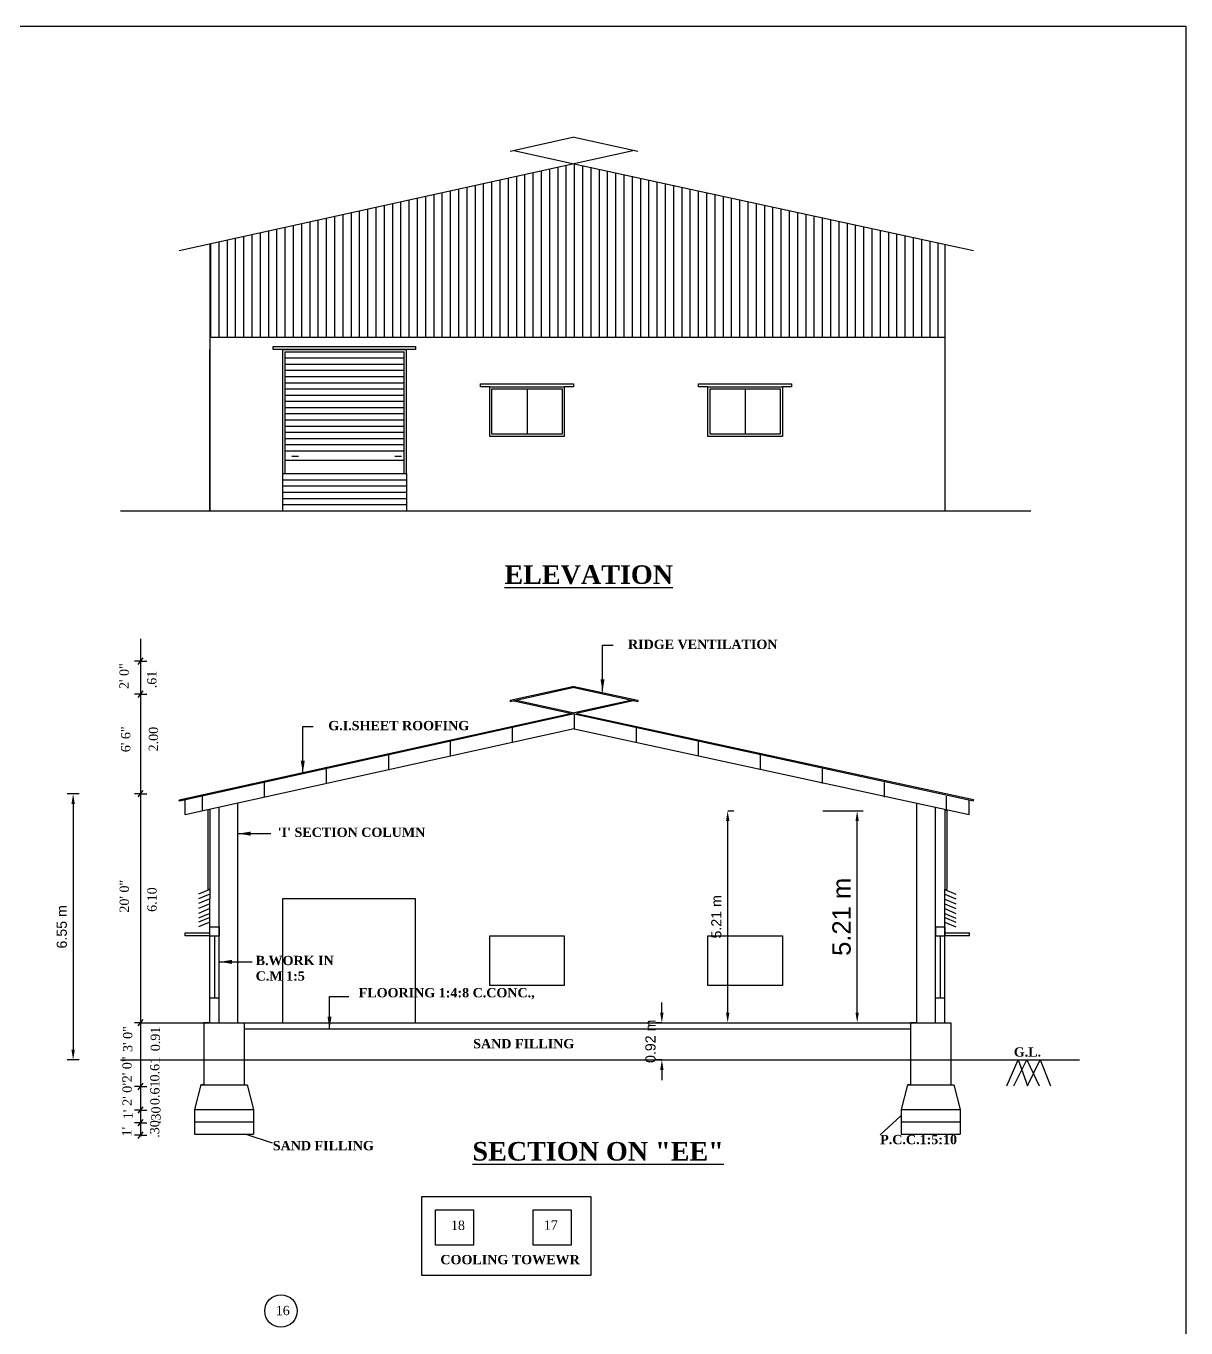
# Model space of a CAD drawing. Header units: metres. Extents: x -4258 to 185371, y -3317 to 113.
# Drawn here: x 4873.39 to 4901.92, y -596.61 to -564.57 of the extents above; entities that cross this region are included whole.
import ezdxf

# ---------------------------------------------------------------- set-up
doc = ezdxf.new("R2010")
doc.units = ezdxf.units.M
doc.header["$LTSCALE"] = 0.5
doc.header["$MEASUREMENT"] = 0
for name, color, linetype in [('BLK_3_FLR_0_BATH_HT', 7, 'Continuous'), ('BLK_3_FLR_0_REGULAR_ROOM_1', 7, 'Continuous'), ('BLK_3_HT_OF_BLDG', 7, 'Continuous'), ('BLK_3_PLINTH_HEIGHT', 7, 'Continuous')]:
    doc.layers.add(name, color=color, linetype=linetype)
doc.styles.add('S', font='swiss.ttf')
doc.styles.get("Standard").update_dxf_attribs({"font": 'times.ttf'})
doc.dimstyles.new('METRIC', dxfattribs={"dimtxt": 0.45, "dimasz": 0.25, "dimexe": 0.15, "dimexo": 0.15, "dimgap": 0.15, "dimtad": 1, "dimzin": 0, "dimdsep": 46, "dimtxsty": 'S', "dimcen": 0, "dimclrd": 1, "dimclre": 1, "dimclrt": 5, "dimadec": 0, "dimazin": 2, "dimtfac": 1, "dimtix": 1, "dimtofl": 0, "dimtmove": 1, "dimatfit": 0, "dimfxl": 0, "dimtolj": 1, "dimtzin": 0, "dimarcsym": 0})
doc.dimstyles.get("Standard").update_dxf_attribs({"dimtxt": 0.23, "dimasz": 0.23, "dimexe": 0.23, "dimexo": 0.23, "dimgap": 0.09, "dimtad": 1, "dimzin": 0, "dimdsep": 46, "dimtxsty": 'Standard', "dimcen": 0.09, "dimadec": 0, "dimazin": 0, "dimtfac": 1, "dimtofl": 0, "dimtmove": 0, "dimatfit": 3, "dimfxl": 0, "dimtolj": 1, "dimtzin": 0, "dimarcsym": 0})

# ---------------------------------------------------------------- blocks, each defined once
blk = doc.blocks.new('*D570')
at = {"layer": 'BLK_3_FLR_0_BATH_HT', "color": 0, "lineweight": -2}
for p, q in [((4890.647, -583.889), (4890.797, -583.889)), ((4890.647, -588.851), (4890.647, -584.139)), ((4890.647, -589.101), (4890.797, -589.101))]:
    blk.add_line(p, q, dxfattribs=at)
for points in [[(4890.606, -584.139), (4890.689, -584.139), (4890.647, -583.889)], [(4890.606, -588.851), (4890.689, -588.851), (4890.647, -589.101)]]:
    blk.add_solid(points, dxfattribs=at)
at = {"layer": 'Defpoints', "color": 0, "lineweight": -2}
for p in [(4890.538, -583.889), (4890.647, -583.889), (4890.538, -589.101)]:
    blk.add_point(p, dxfattribs=at)
at = {"layer": 'BLK_3_FLR_0_BATH_HT', "color": 0, "lineweight": -2, "insert": (4890.369, -586.495), "char_height": 0.25, "attachment_point": 5, "rotation": 90, "style": 'S'}
blk.add_mtext('\\A1;5.21 m', dxfattribs=at)
blk = doc.blocks.new('*D571')
at = {"layer": 'BLK_3_FLR_0_REGULAR_ROOM_1', "color": 1, "lineweight": -2}
for p, q in [((4892.989, -583.889), (4893.982, -583.889)), ((4893.832, -588.851), (4893.832, -584.139)), ((4892.989, -589.101), (4893.982, -589.101))]:
    blk.add_line(p, q, dxfattribs=at)
for points in [[(4893.79, -584.139), (4893.873, -584.139), (4893.832, -583.889)], [(4893.79, -588.851), (4893.873, -588.851), (4893.832, -589.101)]]:
    blk.add_solid(points, dxfattribs=at)
at = {"layer": 'Defpoints', "color": 0, "lineweight": -2}
for p in [(4892.839, -583.889), (4893.832, -583.889), (4892.839, -589.101)]:
    blk.add_point(p, dxfattribs=at)
at = {"layer": 'BLK_3_FLR_0_REGULAR_ROOM_1', "color": 5, "lineweight": -2, "insert": (4893.45, -586.495), "char_height": 0.45, "attachment_point": 5, "rotation": 90, "style": 'S'}
blk.add_mtext('\\A1;5.21 m', dxfattribs=at)
blk = doc.blocks.new('*D613')
at = {"layer": 'BLK_3_PLINTH_HEIGHT', "color": 0, "lineweight": -2}
for p, q in [((4889.028, -588.851), (4889.028, -588.601)), ((4889.028, -589.101), (4888.878, -589.101)), ((4889.028, -590.016), (4888.878, -590.016)), ((4889.028, -590.266), (4889.028, -590.516))]:
    blk.add_line(p, q, dxfattribs=at)
for points in [[(4888.986, -588.851), (4889.07, -588.851), (4889.028, -589.101)], [(4888.986, -590.266), (4889.07, -590.266), (4889.028, -590.016)]]:
    blk.add_solid(points, dxfattribs=at)
at = {"layer": 'Defpoints', "color": 0, "lineweight": -2}
for p in [(4889.028, -589.101), (4889.028, -589.101), (4889.028, -590.016)]:
    blk.add_point(p, dxfattribs=at)
at = {"layer": 'BLK_3_PLINTH_HEIGHT', "color": 0, "lineweight": -2, "insert": (4888.749, -589.558), "char_height": 0.25, "attachment_point": 5, "rotation": 90, "style": 'S'}
blk.add_mtext('\\A1;0.92 m', dxfattribs=at)
blk = doc.blocks.new('*D614')
at = {"layer": 'BLK_3_HT_OF_BLDG', "color": 0, "lineweight": -2}
for p, q in [((4874.697, -583.466), (4874.397, -583.466)), ((4874.547, -583.716), (4874.547, -589.766)), ((4874.697, -590.016), (4874.397, -590.016))]:
    blk.add_line(p, q, dxfattribs=at)
for points in [[(4874.506, -583.716), (4874.589, -583.716), (4874.547, -583.466)], [(4874.506, -589.766), (4874.589, -589.766), (4874.547, -590.016)]]:
    blk.add_solid(points, dxfattribs=at)
at = {"layer": 'Defpoints', "color": 0, "lineweight": -2}
for p in [(4876.207, -583.466), (4874.547, -590.016), (4876.207, -590.016)]:
    blk.add_point(p, dxfattribs=at)
at = {"layer": 'BLK_3_HT_OF_BLDG', "color": 0, "lineweight": -2, "insert": (4874.269, -586.741), "char_height": 0.25, "attachment_point": 5, "rotation": 90, "style": 'S'}
blk.add_mtext('\\A1;6.55 m', dxfattribs=at)

msp = doc.modelspace()

# ---------------------------------------------------------------- linework, layer by layer
at = {"color": 0, "linetype": 'ByBlock'}
for p, q in [((4886.8729, -567.30975), (4885.29775, -567.6579)), ((4886.8729, -567.31025), (4888.43782, -567.65038)), ((4888.35624, -567.63265), (4877.15895, -570.10753)), ((4885.38841, -567.63786), (4886.8729, -567.9605)), ((4886.46623, -568.05039), (4886.46623, -572.22533)), ((4886.66957, -568.00545), (4886.66957, -572.22533)), ((4886.8729, -567.9605), (4886.8729, -572.22533)), ((4886.8729, -567.9605), (4886.8729, -572.22533)), ((4886.8729, -567.9605), (4889.9229, -568.6234)), ((4887.07623, -568.0047), (4887.07623, -572.22533)), ((4887.27957, -568.04889), (4887.27957, -572.22533)), ((4885.0429, -568.36498), (4885.0429, -572.22533)), ((4885.24623, -568.32004), (4885.24623, -572.22533)), ((4885.44957, -568.2751), (4885.44957, -572.22533)), ((4885.6529, -568.23016), (4885.6529, -572.22533)), ((4885.85623, -568.18521), (4885.85623, -572.22533)), ((4886.05957, -568.14027), (4886.05957, -572.22533)), ((4886.2629, -568.09533), (4886.2629, -572.22533)), ((4887.4829, -568.09308), (4887.4829, -572.22533)), ((4887.68623, -568.13728), (4887.68623, -572.22533)), ((4887.88957, -568.18147), (4887.88957, -572.22533)), ((4888.0929, -568.22566), (4888.0929, -572.22533)), ((4888.29623, -568.26986), (4888.29623, -572.22533)), ((4888.29623, -568.26986), (4888.29623, -572.22533)), ((4888.49957, -568.31405), (4888.49957, -572.22533)), ((4888.7029, -568.35824), (4888.7029, -572.22533)), ((4888.90623, -568.40244), (4888.90623, -572.22533)), ((4883.41623, -568.72452), (4883.41623, -572.22533)), ((4883.61957, -568.67957), (4883.61957, -572.22533)), ((4883.8229, -568.63463), (4883.8229, -572.22533)), ((4884.02623, -568.58969), (4884.02623, -572.22533)), ((4884.22957, -568.54475), (4884.22957, -572.22533)), ((4884.4329, -568.49981), (4884.4329, -572.22533)), ((4884.63623, -568.45486), (4884.63623, -572.22533)), ((4884.83957, -568.40992), (4884.83957, -572.22533)), ((4889.10957, -568.44663), (4889.10957, -572.22533)), ((4889.3129, -568.49082), (4889.3129, -572.22533)), ((4889.51623, -568.53502), (4889.51623, -572.22533)), ((4889.71957, -568.57921), (4889.71957, -572.22533)), ((4889.9229, -568.6234), (4896.69115, -570.09444)), ((4889.9229, -568.6234), (4889.9229, -572.22533)), ((4890.12623, -568.66759), (4890.12623, -572.22533)), ((4890.32957, -568.71179), (4890.32957, -572.22533)), ((4881.9929, -569.03911), (4881.9929, -572.22533)), ((4882.19623, -568.99417), (4882.19623, -572.22533)), ((4882.39957, -568.94922), (4882.39957, -572.22533)), ((4882.6029, -568.90428), (4882.6029, -572.22533)), ((4882.80623, -568.85934), (4882.80623, -572.22533)), ((4883.00957, -568.8144), (4883.00957, -572.22533)), ((4883.2129, -568.76946), (4883.2129, -572.22533)), ((4890.5329, -568.75598), (4890.5329, -572.22533)), ((4890.73623, -568.80017), (4890.73623, -572.22533)), ((4890.93957, -568.84437), (4890.93957, -572.22533)), ((4891.1429, -568.88856), (4891.1429, -572.22533)), ((4891.34623, -568.93275), (4891.34623, -572.22533)), ((4891.54957, -568.97695), (4891.54957, -572.22533)), ((4891.7529, -569.02114), (4891.7529, -572.22533)), ((4880.56957, -569.3537), (4880.56957, -572.22533)), ((4880.7729, -569.30876), (4880.7729, -572.22533)), ((4880.97623, -569.26382), (4880.97623, -572.22533)), ((4881.17957, -569.21888), (4881.17957, -572.22533)), ((4881.17957, -569.21888), (4881.17957, -572.22533)), ((4881.3829, -569.17393), (4881.3829, -572.22533)), ((4881.58623, -569.12899), (4881.58623, -572.22533)), ((4881.78957, -569.08405), (4881.78957, -572.22533)), ((4891.95623, -569.06533), (4891.95623, -572.22533)), ((4892.15957, -569.10953), (4892.15957, -572.22533)), ((4892.3629, -569.15372), (4892.3629, -572.22533)), ((4892.56623, -569.19791), (4892.56623, -572.22533)), ((4892.56623, -569.19791), (4892.56623, -572.22533)), ((4892.76957, -569.24211), (4892.76957, -572.22533)), ((4892.9729, -569.2863), (4892.9729, -572.22533)), ((4893.17623, -569.33049), (4893.17623, -572.22533)), ((4879.14623, -569.66829), (4879.14623, -572.22533)), ((4879.34957, -569.62335), (4879.34957, -572.22533)), ((4879.5529, -569.57841), (4879.5529, -572.22533)), ((4879.75623, -569.53347), (4879.75623, -572.22533)), ((4879.95957, -569.48853), (4879.95957, -572.22533)), ((4880.1629, -569.44358), (4880.1629, -572.22533)), ((4880.36623, -569.39864), (4880.36623, -572.22533)), ((4893.37957, -569.37469), (4893.37957, -572.22533)), ((4893.5829, -569.41888), (4893.5829, -572.22533)), ((4893.78623, -569.46307), (4893.78623, -572.22533)), ((4893.98957, -569.50726), (4893.98957, -572.22533)), ((4894.1929, -569.55146), (4894.1929, -572.22533)), ((4894.39623, -569.59565), (4894.39623, -572.22533)), ((4894.39623, -569.59565), (4894.39623, -572.22533)), ((4894.39623, -569.59565), (4894.39623, -572.22533)), ((4894.59957, -569.63984), (4894.59957, -572.22533)), ((4894.8029, -569.68404), (4894.8029, -572.22533)), ((4877.91352, -569.94075), (4877.91352, -576.5005)), ((4877.92623, -569.93794), (4877.92623, -572.22533)), ((4878.12957, -569.893), (4878.12957, -572.22533)), ((4878.3329, -569.84806), (4878.3329, -572.22533)), ((4878.53623, -569.80312), (4878.53623, -572.22533)), ((4878.73957, -569.75818), (4878.73957, -572.22533)), ((4878.9429, -569.71324), (4878.9429, -572.22533)), ((4878.9429, -569.71324), (4878.9429, -572.22533)), ((4895.00623, -569.72823), (4895.00623, -572.22533)), ((4895.20957, -569.77242), (4895.20957, -572.22533)), ((4895.4129, -569.81662), (4895.4129, -572.22533)), ((4895.61623, -569.86081), (4895.61623, -572.22533)), ((4895.81957, -569.905), (4895.81957, -572.22533)), ((4895.98477, -569.94091), (4895.98477, -576.5005)), ((4877.91352, -572.22533), (4895.98477, -572.22533)), ((4877.91352, -575.5855), (4877.91352, -572.5355)), ((4879.47097, -572.5355), (4879.47097, -572.45925)), ((4879.47097, -572.45925), (4882.97847, -572.45925)), ((4879.69972, -572.5355), (4879.47097, -572.5355)), ((4882.97847, -572.5355), (4879.69972, -572.5355)), ((4879.69972, -572.5355), (4879.69972, -575.5855)), ((4879.69972, -572.5355), (4882.74373, -572.5355)), ((4882.74373, -575.5855), (4882.74373, -572.5355)), ((4882.97847, -572.5355), (4882.97847, -572.45925)), ((4879.75055, -572.58634), (4879.75055, -575.5855)), ((4879.75055, -572.58634), (4882.6929, -572.58634)), ((4879.75055, -572.73884), (4882.6929, -572.73884)), ((4879.75055, -572.89134), (4882.6929, -572.89134)), ((4882.6929, -575.5855), (4882.6929, -572.58634)), ((4877.91352, -576.5005), (4877.91352, -573.1455)), ((4879.75055, -573.04384), (4882.6929, -573.04384)), ((4879.75055, -573.19634), (4882.6929, -573.19634)), ((4879.75055, -573.34884), (4882.6929, -573.34884)), ((4879.75055, -573.50134), (4882.6929, -573.50134)), ((4884.56839, -573.4505), (4884.56839, -573.37425)), ((4884.56839, -573.37425), (4886.85589, -573.37425)), ((4884.79714, -573.4505), (4884.56839, -573.4505)), ((4885.71214, -573.50134), (4885.71214, -574.61967)), ((4886.85589, -573.4505), (4886.62714, -573.4505)), ((4886.85589, -573.37425), (4886.85589, -573.4505)), ((4889.93263, -573.4505), (4889.93263, -573.37425)), ((4889.93263, -573.37425), (4892.22013, -573.37425)), ((4890.16138, -573.4505), (4889.93263, -573.4505)), ((4891.07638, -573.50134), (4891.07638, -574.61967)), ((4892.22013, -573.4505), (4891.99138, -573.4505)), ((4892.22013, -573.37425), (4892.22013, -573.4505)), ((4879.75055, -573.65384), (4882.6929, -573.65384)), ((4879.75055, -573.80634), (4882.6929, -573.80634)), ((4879.75055, -573.95884), (4882.6929, -573.95884)), ((4879.75055, -574.11134), (4882.6929, -574.11134)), ((4879.75055, -574.26384), (4882.6929, -574.26384)), ((4879.75055, -574.41634), (4882.6929, -574.41634)), ((4879.75055, -574.56884), (4882.6929, -574.56884)), ((4879.75055, -574.72134), (4882.6929, -574.72134)), ((4879.75055, -574.87384), (4882.6929, -574.87384)), ((4879.75055, -575.02634), (4882.6929, -575.02634)), ((4879.75055, -575.25509), (4882.6929, -575.25509)), ((4879.92662, -575.16), (4880.09195, -575.16)), ((4882.45891, -575.16), (4882.62424, -575.16)), ((4879.69972, -575.5855), (4882.74373, -575.5855)), ((4879.69972, -575.5855), (4879.69972, -576.5005)), ((4879.69972, -575.738), (4882.74373, -575.738)), ((4882.74373, -575.5855), (4882.74373, -576.5005)), ((4879.69972, -575.8905), (4882.74373, -575.8905)), ((4879.69972, -576.043), (4882.74373, -576.043)), ((4879.69972, -576.1955), (4882.74373, -576.1955)), ((4879.69972, -576.348), (4882.74373, -576.348)), ((4875.71306, -576.5005), (4877.76102, -576.5005)), ((4876.20581, -576.5005), (4897.56186, -576.5005)), ((4878.75227, -576.5005), (4898.10017, -576.5005)), ((4876.20664, -579.651), (4876.20664, -591.89866)), ((4887.56889, -580.68294), (4887.56889, -579.81119)), ((4887.56889, -579.81119), (4887.82792, -579.81119)), ((4886.8729, -580.8252), (4885.29775, -581.17335)), ((4886.8718, -580.85148), (4885.29775, -581.19938)), ((4886.8718, -580.85148), (4888.43782, -581.19184)), ((4886.8729, -580.82571), (4888.43782, -581.16583)), ((4885.29775, -581.17335), (4885.29775, -581.19938)), ((4885.38846, -581.17933), (4886.81357, -581.48907)), ((4885.44779, -581.16622), (4886.8729, -581.47596)), ((4888.29691, -581.16121), (4886.8729, -581.47596)), ((4888.35629, -581.17412), (4886.93228, -581.48886)), ((4888.43782, -581.16583), (4888.43782, -581.19184)), ((4886.81357, -581.48907), (4877.15895, -583.62299)), ((4886.87295, -581.50198), (4877.16444, -583.6478)), ((4886.87295, -581.50198), (4886.8729, -581.86611)), ((4886.87295, -581.50198), (4896.69115, -583.6359)), ((4886.87295, -581.50198), (4886.87299, -581.86611)), ((4886.93228, -581.48886), (4896.69115, -583.60989)), ((4880.19616, -582.68256), (4880.19616, -581.81082)), ((4880.19616, -581.81082), (4880.45519, -581.81082)), ((4885.3479, -581.83905), (4885.34786, -582.20318)), ((4888.39799, -581.83905), (4888.39803, -582.20318)), ((4886.87359, -581.86626), (4877.30113, -583.98201)), ((4883.82433, -582.1758), (4883.82428, -582.53993)), ((4886.8729, -581.86611), (4896.58364, -583.97667)), ((4889.92156, -582.1758), (4889.92161, -582.53993)), ((4882.30136, -582.51241), (4882.30131, -582.87654)), ((4891.44453, -582.51241), (4891.44458, -582.87654)), ((4880.77328, -582.85016), (4880.77323, -583.21429)), ((4892.97261, -582.85016), (4892.97266, -583.21429)), ((4879.24875, -583.18712), (4879.2487, -583.55125)), ((4894.49714, -583.18712), (4894.49719, -583.55125)), ((4877.16444, -583.6478), (4877.15895, -583.62299)), ((4877.30113, -583.98201), (4877.30113, -583.61759)), ((4877.7212, -583.52475), (4877.72115, -583.88888)), ((4878.59977, -589.10087), (4878.5987, -583.69522)), ((4895.29852, -589.10088), (4895.2994, -583.69755)), ((4896.02469, -583.52475), (4896.02474, -583.88888)), ((4896.58364, -583.97667), (4896.58364, -583.61253)), ((4896.69115, -583.6359), (4896.69115, -583.60989)), ((4877.86269, -583.85789), (4877.86269, -585.82238)), ((4877.91352, -583.84666), (4877.91352, -586.05096)), ((4878.14227, -589.10096), (4878.14122, -583.79633)), ((4895.75602, -589.10096), (4895.75602, -583.7968)), ((4895.98477, -583.84651), (4895.98477, -585.82221)), ((4896.03561, -583.85756), (4896.03561, -585.82221)), ((4877.91352, -585.82238), (4877.62764, -585.93776)), ((4877.91352, -585.9347), (4877.62764, -586.05008)), ((4877.91352, -585.82238), (4877.86269, -585.82238)), ((4895.98477, -589.10096), (4895.98477, -585.82221)), ((4895.98477, -585.82221), (4896.03561, -585.82221)), ((4895.98477, -585.82221), (4896.26051, -585.93758)), ((4895.98477, -585.93453), (4896.26051, -586.0499)), ((4877.91352, -586.05096), (4877.62764, -586.16633)), ((4877.91352, -586.17711), (4877.62764, -586.29248)), ((4877.91352, -586.29364), (4877.62764, -586.40902)), ((4877.91352, -589.10096), (4877.91352, -586.05096)), ((4878.14227, -589.10096), (4878.14227, -586.05096)), ((4882.97248, -586.05096), (4879.69972, -586.05096)), ((4879.69972, -586.05096), (4879.69972, -589.10096)), ((4882.97248, -589.10096), (4882.97248, -586.05096)), ((4895.98477, -586.05669), (4896.26051, -586.17207)), ((4895.98477, -586.17693), (4896.26051, -586.29231)), ((4895.98477, -586.29346), (4896.26051, -586.40884)), ((4877.91352, -586.41033), (4877.62764, -586.52571)), ((4877.91352, -586.51464), (4877.62764, -586.63001)), ((4877.91352, -586.62489), (4877.62764, -586.74027)), ((4895.98477, -586.41016), (4896.26051, -586.52554)), ((4895.98477, -586.51446), (4896.26051, -586.62984)), ((4895.98477, -586.62472), (4896.26051, -586.7401)), ((4877.30413, -586.96596), (4877.30413, -586.88971)), ((4877.30413, -586.88971), (4877.91413, -586.88971)), ((4877.91413, -586.96596), (4877.30413, -586.96596)), ((4877.91413, -586.73721), (4878.14288, -586.73721)), ((4877.91413, -586.96596), (4878.14288, -586.96596)), ((4878.0285, -586.96596), (4878.0285, -588.49096)), ((4878.14288, -586.73721), (4878.14288, -586.96596)), ((4895.75663, -586.73721), (4895.98538, -586.73721)), ((4895.75663, -586.73721), (4895.75663, -586.96596)), ((4895.75663, -586.96596), (4895.98538, -586.96596)), ((4895.871, -586.96596), (4895.871, -588.49096)), ((4895.98538, -586.73721), (4895.98538, -586.96596)), ((4895.98538, -586.88971), (4896.59538, -586.88971)), ((4896.59538, -586.96596), (4895.98538, -586.96596)), ((4896.59538, -586.96596), (4896.59538, -586.88971)), ((4877.91413, -588.49096), (4878.14288, -588.49096)), ((4880.85409, -588.45757), (4881.32677, -588.45757)), ((4895.75663, -588.49096), (4895.98538, -588.49096)), ((4876.20581, -589.10096), (4895.98477, -589.10096)), ((4877.76102, -589.10096), (4895.98477, -589.10096)), ((4877.91352, -589.10096), (4877.76102, -589.10096)), ((4877.76102, -589.10096), (4877.76102, -590.62596)), ((4878.59977, -589.10087), (4878.75227, -589.10087)), ((4878.75227, -589.10087), (4878.75227, -590.62596)), ((4895.29852, -589.10088), (4895.14602, -589.10088)), ((4895.14602, -589.10088), (4895.14602, -590.62596)), ((4895.29852, -589.10088), (4895.14602, -589.10088)), ((4895.98477, -589.10079), (4896.13727, -589.10079)), ((4895.98477, -589.10096), (4896.13727, -589.10096)), ((4896.13727, -589.10096), (4896.13727, -590.62596)), ((4878.75227, -589.25345), (4895.14602, -589.25333)), ((4875.71306, -590.01596), (4877.76102, -590.01596)), ((4876.20581, -590.01596), (4897.56186, -590.01596)), ((4878.75227, -590.01596), (4899.30348, -590.01596)), ((4877.68477, -590.62596), (4877.53227, -591.23596)), ((4877.68477, -590.62596), (4878.82852, -590.62596)), ((4877.76102, -590.62596), (4877.68477, -590.62596)), ((4877.68477, -590.62596), (4878.75227, -590.62596)), ((4877.76102, -590.62596), (4878.75227, -590.62596)), ((4878.75227, -590.62596), (4878.82852, -590.62596)), ((4878.82852, -590.62596), (4878.98102, -591.23596)), ((4895.06977, -590.62588), (4894.91727, -591.23588)), ((4895.06976, -590.62596), (4896.21354, -590.62596)), ((4895.14602, -590.62588), (4895.06977, -590.62588)), ((4895.06977, -590.62588), (4896.13727, -590.62588)), ((4895.14602, -590.62588), (4896.13727, -590.62588)), ((4896.13727, -590.62588), (4896.21352, -590.62588)), ((4896.21352, -590.62588), (4896.36602, -591.23588)), ((4877.53227, -591.23596), (4878.98102, -591.23596)), ((4877.53227, -591.23596), (4877.53227, -591.84596)), ((4878.98102, -591.23596), (4878.98102, -591.84596)), ((4894.91727, -591.23588), (4894.91727, -591.84588)), ((4894.91727, -591.23596), (4896.36602, -591.23596)), ((4896.36602, -591.23588), (4896.36602, -591.84588)), ((4877.53227, -591.54096), (4878.98102, -591.54096)), ((4894.91727, -591.54096), (4896.36602, -591.54096)), ((4877.53227, -591.84596), (4878.98102, -591.84596)), ((4878.79718, -591.84596), (4879.4425, -592.05929)), ((4894.91727, -591.84588), (4896.36602, -591.84588))]:
    msp.add_line(p, q, dxfattribs=at)
at = {"color": 0}
for p, q in [((4876.20664, -580.20318), (4876.05414, -580.20318)), ((4876.14474, -580.28214), (4876.27018, -580.12212)), ((4876.20746, -580.20318), (4876.35996, -580.20318)), ((4876.20581, -581.01667), (4876.05331, -581.01667)), ((4876.14392, -581.09563), (4876.26936, -580.9356)), ((4876.20664, -581.01667), (4876.35914, -581.01667)), ((4876.20664, -583.46602), (4876.05414, -583.46602)), ((4876.14474, -583.54498), (4876.27018, -583.38496)), ((4876.20664, -583.46602), (4876.35914, -583.46602)), ((4876.20581, -589.10096), (4876.05331, -589.10096)), ((4876.14392, -589.17992), (4876.26936, -589.01989)), ((4876.20581, -589.10096), (4876.35831, -589.10096)), ((4876.20664, -590.67169), (4876.05414, -590.67169)), ((4876.14474, -590.75065), (4876.27018, -590.59063)), ((4876.20664, -590.67169), (4876.35914, -590.67169)), ((4876.20664, -591.25139), (4876.05414, -591.25139)), ((4876.14474, -591.33035), (4876.27018, -591.17032)), ((4876.20664, -591.25139), (4876.35914, -591.25139)), ((4894.90907, -591.39228), (4894.39772, -591.86126)), ((4876.20664, -591.56325), (4876.05414, -591.56325)), ((4876.14474, -591.64221), (4876.27018, -591.48219)), ((4876.14474, -591.94721), (4876.27018, -591.78719)), ((4876.20664, -591.56325), (4876.35914, -591.56325)), ((4876.20664, -591.86825), (4876.05414, -591.86825)), ((4876.20664, -591.86825), (4876.35914, -591.86825))]:
    msp.add_line(p, q, dxfattribs=at)
at = {"color": 7}
for p, q in [((4897.51321, -590.64979), (4897.79005, -590.01596)), ((4897.68278, -590.64979), (4898.00539, -590.01596)), ((4897.79005, -590.01596), (4898.02281, -590.64979)), ((4898.00539, -590.01596), (4898.30451, -590.64979)), ((4898.02281, -590.64979), (4898.33356, -590.01596)), ((4898.33356, -590.01596), (4898.58332, -590.64979))]:
    msp.add_line(p, q, dxfattribs=at)
at = {"color": 0, "linetype": 'ByBlock'}
for points in [[(4851.24976, -564.57171), (4901.91885, -564.57171), (4901.91885, -630.53452), (4851.24976, -630.53452)], [(4884.79714, -573.4505), (4886.62714, -573.4505), (4886.62714, -574.6705), (4884.79714, -574.6705)], [(4884.84797, -573.50134), (4886.5763, -573.50134), (4886.5763, -574.61967), (4884.84797, -574.61967)], [(4890.16138, -573.4505), (4891.99138, -573.4505), (4891.99138, -574.6705), (4890.16138, -574.6705)], [(4890.21221, -573.50134), (4891.94054, -573.50134), (4891.94054, -574.61967), (4890.21221, -574.61967)], [(4884.79714, -586.96596), (4886.62714, -586.96596), (4886.62714, -588.18596), (4884.79714, -588.18596)], [(4890.16138, -586.96596), (4891.99138, -586.96596), (4891.99138, -588.18596), (4890.16138, -588.18596)], [(4883.12799, -593.37389), (4887.28378, -593.37389), (4887.28378, -595.32065), (4883.12799, -595.32065)]]:
    msp.add_lwpolyline(points, close=True, dxfattribs=at)
at = {"color": 1, "linetype": 'ByBlock'}
for points in [[(4883.45695, -593.70949), (4884.3913, -593.70949), (4884.3913, -594.57573), (4883.45695, -594.57573)], [(4885.86607, -593.70815), (4886.80042, -593.70815), (4886.80042, -594.57439), (4885.86607, -594.57439)]]:
    msp.add_lwpolyline(points, close=True, dxfattribs=at)
msp.add_circle((4879.65895, -596.19509), 0.39933, dxfattribs=at)

# ---------------------------------------------------------------- texts
at = {"color": 7, "attachment_point": 1}
for s, insert, char_height, width in [('\\A1;{\\fTimes New Roman|b1|i0|c0|p18;\\LELEVATION}', (4885.15496, -577.84352), 0.4575, 9.2638678), ("{\\fTimes New Roman|b1|i0|c0|p18; 'I' SECTION COLUMN}", (4879.49374, -584.29837), 0.22875, 5.1935257), ('{\\fTimes New Roman|b1|i0|c0|p18;B.WORK IN \\PC.M 1:5 }', (4879.03723, -587.45413), 0.22875, 5.1935257), ('{\\fTimes New Roman|b1|i0|c0|p18;FLOORING 1:4:8 C.CONC.,}', (4881.57141, -588.24763), 0.22875, 5.1935257), ('{\\fTimes New Roman|b1|i0|c0|p18;SAND FILLING}', (4884.38711, -589.50248), 0.22875, 4.1329568), ('{\\fTimes New Roman|b1|i0|c0|p18;G.L.}', (4897.6841, -589.70691), 0.22875, 4.1329568), ('{\\fTimes New Roman|b1|i0|c0|p18;SAND FILLING}', (4879.45837, -592.01128), 0.22875, 4.1329568), ('\\A1;{\\fTimes New Roman|b1|i0|c0|p18;\\LSECTION ON "EE"}', (4884.36927, -592.03594), 0.4575, 9.2638678), ('{\\fTimes New Roman|b1|i0|c0|p18;P.C.C.1:5:10}', (4894.39772, -591.86126), 0.22875, 4.1329568), ('{\\fTimes New Roman|b1|i0|c0|p18;COOLING TOWEWR}', (4883.58106, -594.81583), 0.22875, 4.1329568)]:
    msp.add_mtext(s, dxfattribs=dict(at, insert=insert, char_height=char_height, width=width))
at = {"color": 0, "char_height": 0.22875, "width": 4.1329568, "attachment_point": 1}
for s, insert in [('{\\fTimes New Roman|b1|i0|c0|p18;RIDGE VENTILATION }', (4888.19575, -579.67345)), ('{\\fTimes New Roman|b1|i0|c0|p18;G.I.SHEET ROOFING }', (4880.82302, -581.67308))]:
    msp.add_mtext(s, dxfattribs=dict(at, insert=insert))
at = {"color": 0, "char_height": 0.22875, "width": 4.1329568, "attachment_point": 1, "rotation": 90}
for s, insert in [('\\A1; 2\' 0"', (4875.68589, -580.97484)), ('\\A1;.61', (4876.367, -580.86965)), ('\\A1; 6\' 6"', (4875.72626, -582.52886)), ('\\A1;2.00', (4876.40737, -582.42367)), ('\\A1; 20\' 0"', (4875.69098, -586.47773)), ('\\A1;6.10', (4876.37209, -586.37254)), ('\\A1; 3\' 0"', (4875.77425, -589.90669)), ('\\A1;0.91', (4876.45535, -589.80149)), ('\\A1; 2\' 0"', (4875.75947, -590.65214)), ('\\A1;0.61', (4876.44058, -590.54695)), ('\\A1; 2\' 0"', (4875.76179, -591.23235)), ('\\A1;0.61', (4876.44289, -591.12716)), ("\\A1;  1'", (4875.7832, -591.64807)), ('\\A1;.30', (4876.46829, -591.59377)), ("\\A1; 1' ", (4875.75156, -591.98581)), ('\\A1;.30', (4876.43665, -591.93152))]:
    msp.add_mtext(s, dxfattribs=dict(at, insert=insert))
at = {"color": 0, "linetype": 'ByBlock', "char_height": 0.22875, "width": 4.6265148, "attachment_point": 1}
for s, insert in [('\\A1;          18', (4882.9762, -593.97254)), ('\\A1;          17', (4885.26181, -593.96625)), ('\\A1;          16', (4878.6664, -596.06932))]:
    msp.add_mtext(s, dxfattribs=dict(at, insert=insert))

# ---------------------------------------------------------------- dimensions: what is measured, and where the dimension line sits
at = {"layer": 'BLK_3_FLR_0_BATH_HT', "color": 3, "lineweight": -2}
dim = msp.add_aligned_dim(p1=(4890.53771, -589.10096), p2=(4890.53771, -583.88888), distance=-0.10952, dimstyle='METRIC', override={"dimtxt": 0.25, "dimpost": ' m', "dimclrd": 0, "dimclre": 0, "dimclrt": 0}, dxfattribs=at)
dim.commit()
dim.dimension.update_dxf_attribs({"geometry": '*D570', "text_midpoint": (4890.36875, -586.49492)})
at = {"layer": 'BLK_3_FLR_0_REGULAR_ROOM_1', "color": 4, "lineweight": -2}
dim = msp.add_aligned_dim(p1=(4892.83866, -589.10096), p2=(4892.83866, -583.88888), distance=-0.99309, dimstyle='METRIC', override={"dimpost": ' m', "dimfxl": 3}, dxfattribs=at)
dim.commit()
dim.dimension.update_dxf_attribs({"geometry": '*D571', "text_midpoint": (4893.45049, -586.49492)})
at = {"layer": 'BLK_3_HT_OF_BLDG', "color": 0, "lineweight": -2}
dim = msp.add_aligned_dim(p1=(4876.20664, -583.46602), p2=(4876.20664, -590.01596), distance=-1.6593, dimstyle='METRIC', override={"dimtxt": 0.25, "dimpost": ' m', "dimclrd": 0, "dimclre": 0, "dimclrt": 0}, dxfattribs=at)
dim.commit()
dim.dimension.update_dxf_attribs({"geometry": '*D614', "text_midpoint": (4874.26886, -586.74099)})
at = {"layer": 'BLK_3_PLINTH_HEIGHT', "color": 0, "lineweight": -2}
dim = msp.add_aligned_dim(p1=(4889.0278754344, -590.0159571079), p2=(4889.0278754344, -589.1009571079), distance=0, dimstyle='METRIC', override={"dimtxt": 0.25, "dimpost": ' m', "dimclrd": 0, "dimclre": 0, "dimclrt": 0}, dxfattribs=at)
dim.commit()
dim.dimension.update_dxf_attribs({"geometry": '*D613', "text_midpoint": (4888.7493961404, -589.5584571079)})

# ---------------------------------------------------------------- leaders
at = {"color": 0}
for points in [[(4887.56889, -580.95206), (4887.56889, -580.1312)], [(4880.19616, -582.95169), (4880.19616, -582.13083)]]:
    msp.add_leader(points, dimstyle='Standard', override={"dimasz": 0.3, "dimgap": 0.09, "dimtad": 0}, dxfattribs=at)
at = {"color": 7}
for points in [[(4878.6109, -584.44757), (4879.40676, -584.44757)], [(4878.15439, -587.60332), (4878.95025, -587.60332)], [(4880.85409, -589.25343), (4880.85409, -588.45757)]]:
    msp.add_leader(points, dimstyle='Standard', override={"dimasz": 0.3, "dimgap": 0.09, "dimtad": 0}, dxfattribs=at)

doc.saveas('drawing.dxf')
